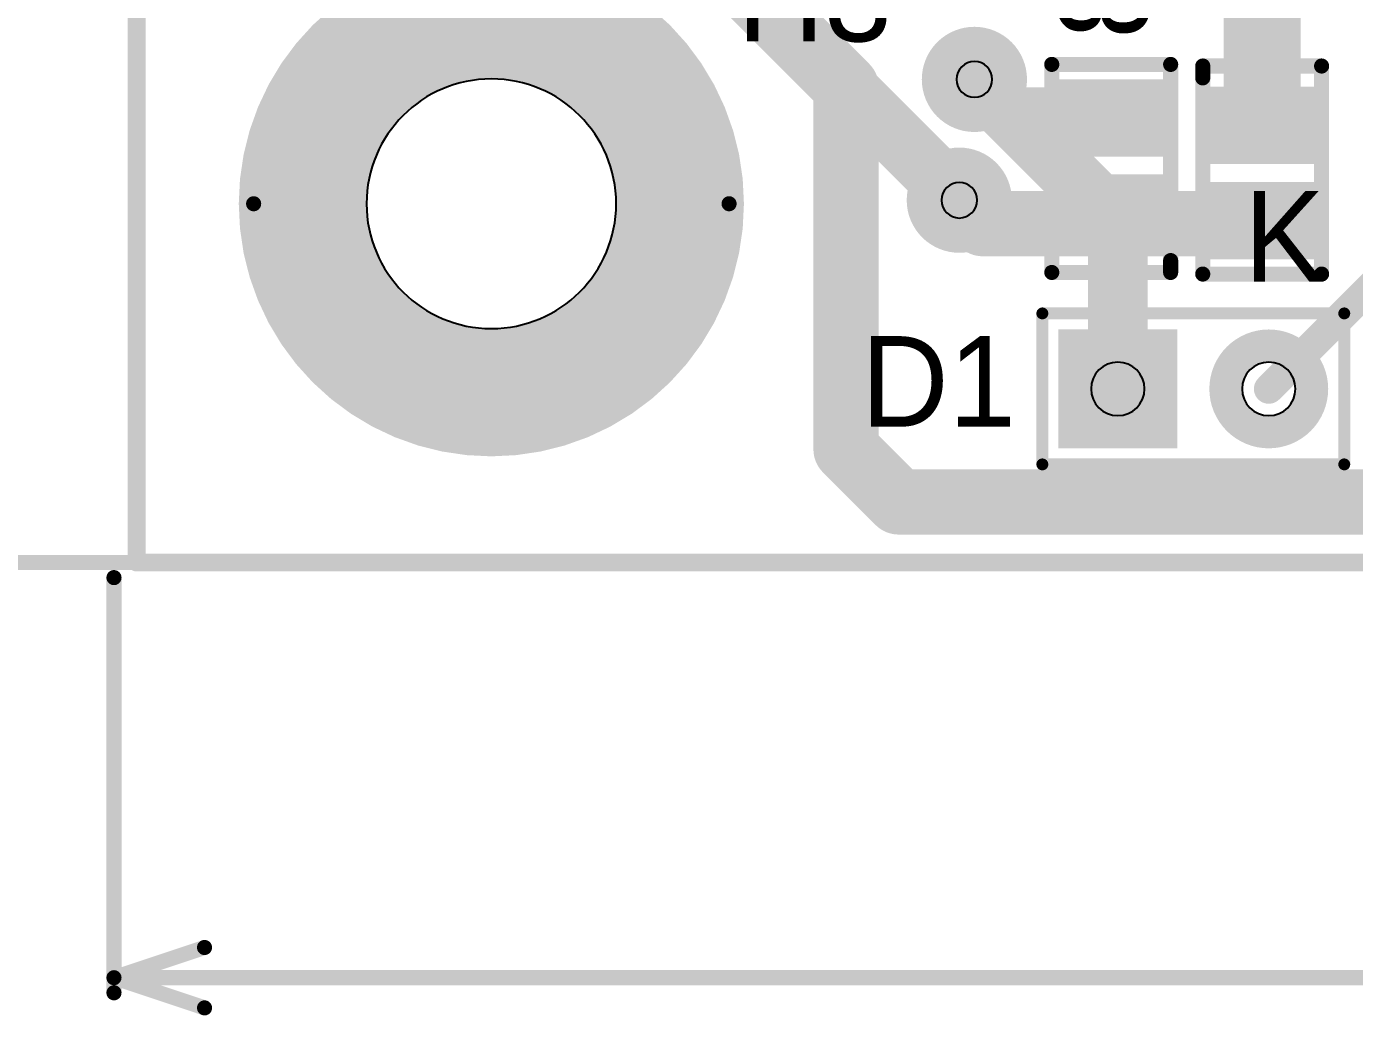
# Model space of a CAD drawing. Extents: x 0.11 to 5.41, y 1.37 to 6.94.
# Drawn here: x 1.937 to 2.817, y 2.71 to 3.365 of the extents above; entities that cross this region are included whole.
import ezdxf

# ---------------------------------------------------------------- set-up
doc = ezdxf.new("R2010")
doc.units = 0
doc.layers.get('0').update_dxf_attribs({"linetype": 'CONTINUOUS'})
for name, color, linetype in [('BOTTOMLAYER', 5, 'CONTINUOUS'), ('BOTTOMOVERLAY', 54, 'CONTINUOUS'), ('BOTTOMPASTE', 16, 'CONTINUOUS'), ('BOTTOMSOLDER', 6, 'CONTINUOUS'), ('DRILLDRAWING', 1, 'CONTINUOUS'), ('KEEPOUTLAYER', 6, 'CONTINUOUS'), ('MECHANICAL1', 6, 'CONTINUOUS'), ('MULTILAYER', 9, 'CONTINUOUS'), ('TOPLAYER', 1, 'CONTINUOUS'), ('TOPOVERLAY', 2, 'CONTINUOUS'), ('TOPSOLDER', 216, 'CONTINUOUS')]:
    doc.layers.add(name, color=color, linetype=linetype)

# ---------------------------------------------------------------- blocks, each defined once
blk = doc.blocks.new('0805__2012__P_______B_39')
at = {"layer": 'BOTTOMLAYER'}
for points, const_width in [([(-0.00787, 0.02559), (-0.00787, -0.02559)], 0.01575), ([(0.00787, 0.02559), (0.00787, -0.02559)], 0.01575), ([(0.05512, 0.02559), (0.05512, -0.02559)], 0.01575), ([(0.07087, 0.02559), (0.07087, -0.02559)], 0.01575), ([(-0.01575, 0.0128), (0.01575, 0.0128)], 0.02559), ([(0.04724, 0.0128), (0.07874, 0.0128)], 0.02559), ([(-0.01575, -0.0128), (0.01575, -0.0128)], 0.02559), ([(0.04724, -0.0128), (0.07874, -0.0128)], 0.02559)]:
    blk.add_lwpolyline(points, dxfattribs=dict(at, const_width=const_width))
at = {"layer": 'BOTTOMLAYER', "const_width": 0.01575}
for points in [[(-0.00787, 0, 1), (0.00787, 0, 1)], [(0.05512, 0, 1), (0.07087, 0, 1)]]:
    blk.add_lwpolyline(points, format="xyb", close=True, dxfattribs=at)
at = {"layer": 'BOTTOMOVERLAY', "const_width": 0.01}
for points in [[(0.09843, 0.03937), (-0.03937, 0.03937)], [(-0.03937, -0.03937), (-0.03937, 0.03937)], [(0.09843, -0.03937), (0.09843, 0.03937)], [(0.09843, -0.03937), (-0.03937, -0.03937)], [(-0.0315, -0.03937), (-0.03937, -0.03937)]]:
    blk.add_lwpolyline(points, dxfattribs=at)
at = {"layer": 'BOTTOMOVERLAY', "const_width": 0.005}
for points in [[(-0.04187, 0.03937, 1), (-0.03687, 0.03937, 1)], [(-0.04187, 0.03937, 1), (-0.03687, 0.03937, 1)], [(0.09593, 0.03937, 1), (0.10093, 0.03937, 1)], [(0.09593, 0.03937, 1), (0.10093, 0.03937, 1)], [(-0.04187, -0.03937, 1), (-0.03687, -0.03937, 1)], [(-0.04187, -0.03937, 1), (-0.03687, -0.03937, 1)], [(-0.04187, -0.03937, 1), (-0.03687, -0.03937, 1)], [(-0.034, -0.03937, 1), (-0.029, -0.03937, 1)], [(0.09593, -0.03937, 1), (0.10093, -0.03937, 1)], [(0.09593, -0.03937, 1), (0.10093, -0.03937, 1)]]:
    blk.add_lwpolyline(points, format="xyb", close=True, dxfattribs=at)
at = {"layer": 'BOTTOMPASTE'}
for points, const_width in [([(-0.00787, 0.02559), (-0.00787, -0.02559)], 0.01575), ([(0.00787, 0.02559), (0.00787, -0.02559)], 0.01575), ([(0.05512, 0.02559), (0.05512, -0.02559)], 0.01575), ([(0.07087, 0.02559), (0.07087, -0.02559)], 0.01575), ([(-0.01575, 0.0128), (0.01575, 0.0128)], 0.02559), ([(0.04724, 0.0128), (0.07874, 0.0128)], 0.02559), ([(-0.01575, -0.0128), (0.01575, -0.0128)], 0.02559), ([(0.04724, -0.0128), (0.07874, -0.0128)], 0.02559)]:
    blk.add_lwpolyline(points, dxfattribs=dict(at, const_width=const_width))
at = {"layer": 'BOTTOMPASTE', "const_width": 0.01575}
for points in [[(-0.00787, 0, 1), (0.00787, 0, 1)], [(0.05512, 0, 1), (0.07087, 0, 1)]]:
    blk.add_lwpolyline(points, format="xyb", close=True, dxfattribs=at)
at = {"layer": 'BOTTOMSOLDER'}
for points, const_width in [([(-0.0128, 0.03543), (-0.0128, -0.03543)], 0.02559), ([(0.0128, 0.03543), (0.0128, -0.03543)], 0.02559), ([(0.0502, 0.03543), (0.0502, -0.03543)], 0.02559), ([(0.07579, 0.03543), (0.07579, -0.03543)], 0.02559), ([(-0.02559, 0.01772), (0.02559, 0.01772)], 0.03543), ([(0.0374, 0.01772), (0.08858, 0.01772)], 0.03543), ([(-0.02559, -0.01772), (0.02559, -0.01772)], 0.03543), ([(0.0374, -0.01772), (0.08858, -0.01772)], 0.03543)]:
    blk.add_lwpolyline(points, dxfattribs=dict(at, const_width=const_width))
at = {"layer": 'BOTTOMSOLDER', "const_width": 0.02559}
for points in [[(-0.0128, 0, 1), (0.0128, 0, 1)], [(0.0502, 0, 1), (0.07579, 0, 1)]]:
    blk.add_lwpolyline(points, format="xyb", close=True, dxfattribs=at)
blk = doc.blocks.new('0805__2012__P_______B_57')
at = {"layer": 'BOTTOMLAYER'}
for points, const_width in [([(-0.00787, 0.02559), (-0.00787, -0.02559)], 0.01575), ([(0.00787, 0.02559), (0.00787, -0.02559)], 0.01575), ([(0.05512, 0.02559), (0.05512, -0.02559)], 0.01575), ([(0.07087, 0.02559), (0.07087, -0.02559)], 0.01575), ([(-0.01575, 0.0128), (0.01575, 0.0128)], 0.02559), ([(0.04724, 0.0128), (0.07874, 0.0128)], 0.02559), ([(-0.01575, -0.0128), (0.01575, -0.0128)], 0.02559), ([(0.04724, -0.0128), (0.07874, -0.0128)], 0.02559)]:
    blk.add_lwpolyline(points, dxfattribs=dict(at, const_width=const_width))
at = {"layer": 'BOTTOMLAYER', "const_width": 0.01575}
for points in [[(-0.00787, 0, 1), (0.00787, 0, 1)], [(0.05512, 0, 1), (0.07087, 0, 1)]]:
    blk.add_lwpolyline(points, format="xyb", close=True, dxfattribs=at)
at = {"layer": 'BOTTOMOVERLAY', "const_width": 0.01}
for points in [[(-0.03937, 0.03937), (0.09843, 0.03937)], [(-0.03937, 0.03937), (-0.03937, -0.03937)], [(0.09843, 0.03937), (0.09843, -0.03937)], [(-0.03937, -0.03937), (0.09843, -0.03937)], [(-0.03937, -0.03937), (-0.0315, -0.03937)]]:
    blk.add_lwpolyline(points, dxfattribs=at)
at = {"layer": 'BOTTOMOVERLAY', "const_width": 0.005}
for points in [[(-0.04187, 0.03937, 1), (-0.03687, 0.03937, 1)], [(-0.04187, 0.03937, 1), (-0.03687, 0.03937, 1)], [(0.09593, 0.03937, 1), (0.10093, 0.03937, 1)], [(0.09593, 0.03937, 1), (0.10093, 0.03937, 1)], [(-0.04187, -0.03937, 1), (-0.03687, -0.03937, 1)], [(-0.04187, -0.03937, 1), (-0.03687, -0.03937, 1)], [(-0.04187, -0.03937, 1), (-0.03687, -0.03937, 1)], [(-0.034, -0.03937, 1), (-0.029, -0.03937, 1)], [(0.09593, -0.03937, 1), (0.10093, -0.03937, 1)], [(0.09593, -0.03937, 1), (0.10093, -0.03937, 1)]]:
    blk.add_lwpolyline(points, format="xyb", close=True, dxfattribs=at)
at = {"layer": 'BOTTOMPASTE'}
for points, const_width in [([(-0.00787, 0.02559), (-0.00787, -0.02559)], 0.01575), ([(0.00787, 0.02559), (0.00787, -0.02559)], 0.01575), ([(0.05512, 0.02559), (0.05512, -0.02559)], 0.01575), ([(0.07087, 0.02559), (0.07087, -0.02559)], 0.01575), ([(-0.01575, 0.0128), (0.01575, 0.0128)], 0.02559), ([(0.04724, 0.0128), (0.07874, 0.0128)], 0.02559), ([(-0.01575, -0.0128), (0.01575, -0.0128)], 0.02559), ([(0.04724, -0.0128), (0.07874, -0.0128)], 0.02559)]:
    blk.add_lwpolyline(points, dxfattribs=dict(at, const_width=const_width))
at = {"layer": 'BOTTOMPASTE', "const_width": 0.01575}
for points in [[(-0.00787, 0, 1), (0.00787, 0, 1)], [(0.05512, 0, 1), (0.07087, 0, 1)]]:
    blk.add_lwpolyline(points, format="xyb", close=True, dxfattribs=at)
at = {"layer": 'BOTTOMSOLDER'}
for points, const_width in [([(-0.0128, 0.03543), (-0.0128, -0.03543)], 0.02559), ([(0.0128, 0.03543), (0.0128, -0.03543)], 0.02559), ([(0.0502, 0.03543), (0.0502, -0.03543)], 0.02559), ([(0.07579, 0.03543), (0.07579, -0.03543)], 0.02559), ([(-0.02559, 0.01772), (0.02559, 0.01772)], 0.03543), ([(0.0374, 0.01772), (0.08858, 0.01772)], 0.03543), ([(-0.02559, -0.01772), (0.02559, -0.01772)], 0.03543), ([(0.0374, -0.01772), (0.08858, -0.01772)], 0.03543)]:
    blk.add_lwpolyline(points, dxfattribs=dict(at, const_width=const_width))
at = {"layer": 'BOTTOMSOLDER', "const_width": 0.02559}
for points in [[(-0.0128, 0, 1), (0.0128, 0, 1)], [(0.0502, 0, 1), (0.07579, 0, 1)]]:
    blk.add_lwpolyline(points, format="xyb", close=True, dxfattribs=at)
blk = doc.blocks.new('T________M___70')
at = {"layer": 'BOTTOMLAYER', "const_width": 0.0748}
blk.add_lwpolyline([(-0.12008, 0, 1), (0.12008, 0, 1)], format="xyb", close=True, dxfattribs=at)
at = {"layer": 'BOTTOMSOLDER', "const_width": 0.08465}
blk.add_lwpolyline([(-0.125, 0, 1), (0.125, 0, 1)], format="xyb", close=True, dxfattribs=at)
at = {"layer": 'DRILLDRAWING'}
blk.add_lwpolyline([(-0.08268, 0, 1), (0.08268, 0, 1)], format="xyb", close=True, dxfattribs=at)
at = {"layer": 'KEEPOUTLAYER'}
for points, const_width in [([(0.15748, 0, 1), (-0.15748, 0, 1)], 0.01), ([(-0.15998, 0, 1), (-0.15498, 0, 1)], 0.005), ([(0.15498, 0, 1), (0.15998, 0, 1)], 0.005)]:
    blk.add_lwpolyline(points, format="xyb", close=True, dxfattribs=dict(at, const_width=const_width))
at = {"layer": 'MULTILAYER', "const_width": 0.0748}
blk.add_lwpolyline([(-0.12008, 0, 1), (0.12008, 0, 1)], format="xyb", close=True, dxfattribs=at)
at = {"layer": 'TOPLAYER', "const_width": 0.0748}
blk.add_lwpolyline([(-0.12008, 0, 1), (0.12008, 0, 1)], format="xyb", close=True, dxfattribs=at)
at = {"layer": 'TOPSOLDER', "const_width": 0.08465}
blk.add_lwpolyline([(-0.125, 0, 1), (0.125, 0, 1)], format="xyb", close=True, dxfattribs=at)
blk = doc.blocks.new('HDR1X2_76')
at = {"layer": 'BOTTOMLAYER', "const_width": 0.01181}
for points in [[(-0.02362, 0.02953), (-0.02362, -0.02953)], [(0.02362, 0.02953), (0.02362, -0.02953)], [(-0.02953, 0.02362), (0.02953, 0.02362)], [(-0.02953, -0.02362), (0.02953, -0.02362)]]:
    blk.add_lwpolyline(points, dxfattribs=at)
for points in [[(-0.02362, 0, 1), (0.02362, 0, 1)], [(0.07638, 0, 1), (0.12362, 0, 1)]]:
    blk.add_lwpolyline(points, format="xyb", close=True, dxfattribs=at)
at = {"layer": 'BOTTOMSOLDER', "const_width": 0.02165}
for points in [[(-0.02854, 0.03937), (-0.02854, -0.03937)], [(0.02854, 0.03937), (0.02854, -0.03937)], [(-0.03937, 0.02854), (0.03937, 0.02854)], [(-0.03937, -0.02854), (0.03937, -0.02854)]]:
    blk.add_lwpolyline(points, dxfattribs=at)
for points in [[(-0.02854, 0, 1), (0.02854, 0, 1)], [(0.07146, 0, 1), (0.12854, 0, 1)]]:
    blk.add_lwpolyline(points, format="xyb", close=True, dxfattribs=at)
at = {"layer": 'DRILLDRAWING'}
for points in [[(-0.01772, 0, 1), (0.01772, 0, 1)], [(0.08228, 0, 1), (0.11772, 0, 1)]]:
    blk.add_lwpolyline(points, format="xyb", close=True, dxfattribs=at)
at = {"layer": 'MULTILAYER', "const_width": 0.01181}
for points in [[(-0.02362, 0.02953), (-0.02362, -0.02953)], [(0.02362, 0.02953), (0.02362, -0.02953)], [(-0.02953, 0.02362), (0.02953, 0.02362)], [(-0.02953, -0.02362), (0.02953, -0.02362)]]:
    blk.add_lwpolyline(points, dxfattribs=at)
for points in [[(-0.02362, 0, 1), (0.02362, 0, 1)], [(0.07638, 0, 1), (0.12362, 0, 1)]]:
    blk.add_lwpolyline(points, format="xyb", close=True, dxfattribs=at)
at = {"layer": 'TOPLAYER', "const_width": 0.01181}
for points in [[(-0.02362, 0.02953), (-0.02362, -0.02953)], [(0.02362, 0.02953), (0.02362, -0.02953)], [(-0.02953, 0.02362), (0.02953, 0.02362)], [(-0.02953, -0.02362), (0.02953, -0.02362)]]:
    blk.add_lwpolyline(points, dxfattribs=at)
for points in [[(-0.02362, 0, 1), (0.02362, 0, 1)], [(0.07638, 0, 1), (0.12362, 0, 1)]]:
    blk.add_lwpolyline(points, format="xyb", close=True, dxfattribs=at)
at = {"layer": 'TOPOVERLAY', "const_width": 0.00787}
for points in [[(-0.05, -0.05), (-0.05, 0.05)], [(-0.05, 0.05), (0.15, 0.05)], [(0.15, -0.05), (0.15, 0.05)], [(-0.05, -0.05), (0.15, -0.05)]]:
    blk.add_lwpolyline(points, dxfattribs=at)
at = {"layer": 'TOPOVERLAY', "const_width": 0.00394}
for points in [[(-0.05197, 0.05, 1), (-0.04803, 0.05, 1)], [(-0.05197, 0.05, 1), (-0.04803, 0.05, 1)], [(0.14803, 0.05, 1), (0.15197, 0.05, 1)], [(0.14803, 0.05, 1), (0.15197, 0.05, 1)], [(-0.05197, -0.05, 1), (-0.04803, -0.05, 1)], [(-0.05197, -0.05, 1), (-0.04803, -0.05, 1)], [(0.14803, -0.05, 1), (0.15197, -0.05, 1)], [(0.14803, -0.05, 1), (0.15197, -0.05, 1)]]:
    blk.add_lwpolyline(points, format="xyb", close=True, dxfattribs=at)
at = {"layer": 'TOPSOLDER', "const_width": 0.02165}
for points in [[(-0.02854, 0.03937), (-0.02854, -0.03937)], [(0.02854, 0.03937), (0.02854, -0.03937)], [(-0.03937, 0.02854), (0.03937, 0.02854)], [(-0.03937, -0.02854), (0.03937, -0.02854)]]:
    blk.add_lwpolyline(points, dxfattribs=at)
for points in [[(-0.02854, 0, 1), (0.02854, 0, 1)], [(0.07146, 0, 1), (0.12854, 0, 1)]]:
    blk.add_lwpolyline(points, format="xyb", close=True, dxfattribs=at)

msp = doc.modelspace()

# ---------------------------------------------------------------- linework, layer by layer
at = {"layer": 'BOTTOMLAYER'}
for points, const_width in [([(2.75563, 3.29949), (2.75563, 3.90063)], 0.05118), ([(2.35, 3.455), (2.48, 3.325)], 0.04331), ([(2.48, 3.085), (2.48, 3.325)], 0.04331), ([(2.565, 3.33), (2.59, 3.305)], 0.03937), ([(2.59, 3.305), (2.65512, 3.305)], 0.03937), ([(2.555, 3.25), (2.57051, 3.23449)], 0.04331), ([(2.57051, 3.23449), (2.75563, 3.23449)], 0.04331), ([(2.76, 3.125), (2.83, 3.195)], 0.01969), ([(2.48, 3.085), (2.51484, 3.05016)], 0.04331), ([(2.51484, 3.05016), (2.92016, 3.05016)], 0.04331)]:
    msp.add_lwpolyline(points, dxfattribs=dict(at, const_width=const_width))
for points, const_width in [([(2.54659, 3.33, 1), (2.58341, 3.33, 1)], 0.01319), ([(2.46917, 3.325, 1), (2.49083, 3.325, 1)], 0.02165), ([(2.46917, 3.325, 1), (2.49083, 3.325, 1)], 0.02165), ([(2.55516, 3.33, 1), (2.57484, 3.33, 1)], 0.01969), ([(2.58016, 3.305, 1), (2.59984, 3.305, 1)], 0.01969), ([(2.58016, 3.305, 1), (2.59984, 3.305, 1)], 0.01969), ([(2.64528, 3.305, 1), (2.66496, 3.305, 1)], 0.01969), ([(2.74283, 3.29949, 1), (2.76843, 3.29949, 1)], 0.02559), ([(2.53659, 3.25, 1), (2.57341, 3.25, 1)], 0.01319), ([(2.54417, 3.25, 1), (2.56583, 3.25, 1)], 0.02165), ([(2.55968, 3.23449, 1), (2.58134, 3.23449, 1)], 0.02165), ([(2.55968, 3.23449, 1), (2.58134, 3.23449, 1)], 0.02165), ([(2.7448, 3.23449, 1), (2.76646, 3.23449, 1)], 0.02165), ([(2.75508, 3.125, 1), (2.76492, 3.125, 1)], 0.00984), ([(2.46917, 3.085, 1), (2.49083, 3.085, 1)], 0.02165), ([(2.46917, 3.085, 1), (2.49083, 3.085, 1)], 0.02165), ([(2.50402, 3.05016, 1), (2.52567, 3.05016, 1)], 0.02165), ([(2.50402, 3.05016, 1), (2.52567, 3.05016, 1)], 0.02165)]:
    msp.add_lwpolyline(points, format="xyb", close=True, dxfattribs=dict(at, const_width=const_width))
at = {"layer": 'BOTTOMSOLDER', "const_width": 0.02303}
for points in [[(2.54167, 3.33, 1), (2.58833, 3.33, 1)], [(2.53167, 3.25, 1), (2.57833, 3.25, 1)]]:
    msp.add_lwpolyline(points, format="xyb", close=True, dxfattribs=at)
at = {"layer": 'DRILLDRAWING'}
for points in [[(2.55319, 3.33, 1), (2.57681, 3.33, 1)], [(2.54319, 3.25, 1), (2.56681, 3.25, 1)]]:
    msp.add_lwpolyline(points, format="xyb", close=True, dxfattribs=at)
at = {"layer": 'KEEPOUTLAYER', "const_width": 0.01181}
for points in [[(2.01, 3.01), (2.01, 6.935)], [(2.01, 3.01), (5.39291, 3.01)]]:
    msp.add_lwpolyline(points, dxfattribs=at)
at = {"layer": 'KEEPOUTLAYER', "const_width": 0.00591}
msp.add_lwpolyline([(2.00705, 3.01, 1), (2.01295, 3.01, 1)], format="xyb", close=True, dxfattribs=at)
msp.add_lwpolyline([(2.00705, 3.01, 1), (2.01295, 3.01, 1)], format="xyb", close=True, dxfattribs=at)
at = {"layer": 'MECHANICAL1', "const_width": 0.01}
for points in [[(1.59, 3.01), (5.38291, 3.01)], [(1.995, 2.725), (1.995, 3)], [(1.995, 2.735), (2.055, 2.755)], [(1.995, 2.735), (3.39704, 2.735)], [(1.995, 2.735), (2.055, 2.715)]]:
    msp.add_lwpolyline(points, dxfattribs=at)
at = {"layer": 'MECHANICAL1', "const_width": 0.005}
for points in [[(1.9925, 3, 1), (1.9975, 3, 1)], [(2.0525, 2.755, 1), (2.0575, 2.755, 1)], [(1.9925, 2.735, 1), (1.9975, 2.735, 1)], [(1.9925, 2.735, 1), (1.9975, 2.735, 1)], [(1.9925, 2.735, 1), (1.9975, 2.735, 1)], [(1.9925, 2.725, 1), (1.9975, 2.725, 1)], [(2.0525, 2.715, 1), (2.0575, 2.715, 1)]]:
    msp.add_lwpolyline(points, format="xyb", close=True, dxfattribs=at)
at = {"layer": 'MULTILAYER', "const_width": 0.01319}
for points in [[(2.54659, 3.33, 1), (2.58341, 3.33, 1)], [(2.53659, 3.25, 1), (2.57341, 3.25, 1)]]:
    msp.add_lwpolyline(points, format="xyb", close=True, dxfattribs=at)
at = {"layer": 'TOPLAYER', "const_width": 0.03937}
for points in [[(2.405, 3.4), (2.48, 3.325)], [(2.48, 3.325), (2.555, 3.25)], [(2.48, 3.08732), (2.48, 3.325)], [(2.565, 3.33), (2.66, 3.235)], [(2.66, 3.125), (2.66, 3.235)], [(2.48, 3.08732), (2.51614, 3.05118)], [(2.51614, 3.05118), (3.02118, 3.05118)]]:
    msp.add_lwpolyline(points, dxfattribs=at)
at = {"layer": 'TOPLAYER'}
for points, const_width in [([(2.54659, 3.33, 1), (2.58341, 3.33, 1)], 0.01319), ([(2.47016, 3.325, 1), (2.48984, 3.325, 1)], 0.01969), ([(2.47016, 3.325, 1), (2.48984, 3.325, 1)], 0.01969), ([(2.47016, 3.325, 1), (2.48984, 3.325, 1)], 0.01969), ([(2.55516, 3.33, 1), (2.57484, 3.33, 1)], 0.01969), ([(2.53659, 3.25, 1), (2.57341, 3.25, 1)], 0.01319), ([(2.54516, 3.25, 1), (2.56484, 3.25, 1)], 0.01969), ([(2.65016, 3.235, 1), (2.66984, 3.235, 1)], 0.01969), ([(2.65016, 3.235, 1), (2.66984, 3.235, 1)], 0.01969), ([(2.65016, 3.125, 1), (2.66984, 3.125, 1)], 0.01969), ([(2.47016, 3.08732, 1), (2.48984, 3.08732, 1)], 0.01969), ([(2.47016, 3.08732, 1), (2.48984, 3.08732, 1)], 0.01969), ([(2.5063, 3.05118, 1), (2.52598, 3.05118, 1)], 0.01969), ([(2.5063, 3.05118, 1), (2.52598, 3.05118, 1)], 0.01969)]:
    msp.add_lwpolyline(points, format="xyb", close=True, dxfattribs=dict(at, const_width=const_width))
at = {"layer": 'TOPSOLDER', "const_width": 0.02303}
for points in [[(2.54167, 3.33, 1), (2.58833, 3.33, 1)], [(2.53167, 3.25, 1), (2.57833, 3.25, 1)]]:
    msp.add_lwpolyline(points, format="xyb", close=True, dxfattribs=at)

# ---------------------------------------------------------------- block references
msp.add_blockref('T________M___70', (2.245, 3.24764))
for name, p, rotation in [('0805__2012__P_______B_57', (2.65563, 3.2415), 90), ('0805__2012__P_______B_39', (2.75563, 3.29949), 270), ('HDR1X2_76', (2.66, 3.125), 360)]:
    msp.add_blockref(name, p, dxfattribs=dict(rotation=rotation))

# ---------------------------------------------------------------- texts
at = {"layer": 'BOTTOMOVERLAY', "text_generation_flag": 2}
msp.add_text('R8', height=0.06, rotation=90, dxfattribs=at).set_placement((2.68063, 3.45949))
at = {"layer": 'TOPOVERLAY'}
for s, p in [('H3', (2.40776, 3.35516)), ('K', (2.74354, 3.19606))]:
    msp.add_text(s, height=0.06, dxfattribs=at).set_placement(p)
msp.add_text('D1', height=0.06, rotation=360, dxfattribs=at).set_placement((2.49, 3.1))

doc.saveas('drawing.dxf')
